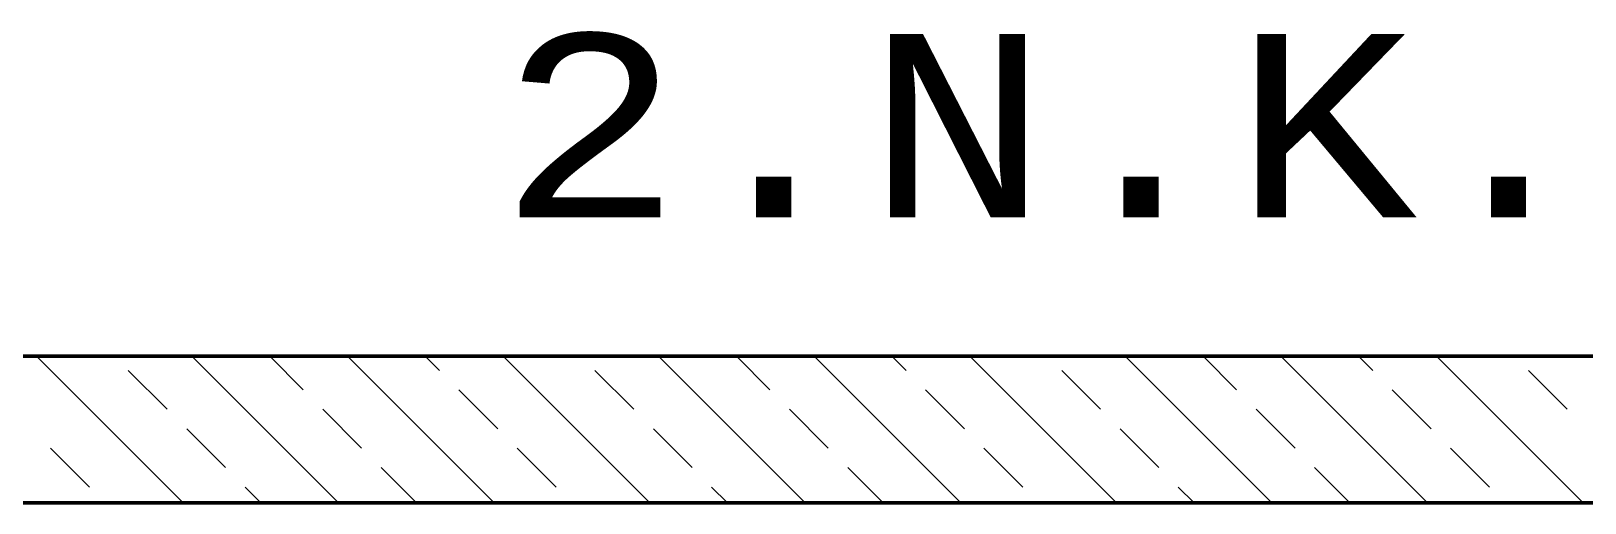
# Model space of a CAD drawing. Header units: millimetres. Extents: x 35860 to 71103, y -11298 to -8385.
# Drawn here: x 54692.7 to 54798.6, y -9923.4 to -9891.2 of the extents above; entities that cross this region are included whole.
import ezdxf
from ezdxf.enums import TextEntityAlignment as Align

# ---------------------------------------------------------------- set-up
doc = ezdxf.new("R2010")
doc.units = ezdxf.units.MM
doc.header["$MEASUREMENT"] = 0
doc.layers.get('0').update_dxf_attribs({"lineweight": 15})
doc.layers.add('03_Yazı', color=1, linetype='Continuous', lineweight=30)
doc.layers.add('07', color=3, linetype='Continuous', lineweight=70)
doc.styles.add('C', font='')
doc.styles.get('C').set_extended_font_data('Courier New Tur')

msp = doc.modelspace()

# ---------------------------------------------------------------- linework, layer by layer
for p, q in [((54703.03, -9923.42), (54693.03, -9913.42)), ((54701.94, -9917.03), (54699.29, -9914.38)), ((54713.63, -9923.42), (54703.63, -9913.42)), ((54711.22, -9915.71), (54708.94, -9913.42)), ((54724.24, -9923.42), (54714.24, -9913.42)), ((54720.5, -9914.38), (54719.54, -9913.42)), ((54734.85, -9923.42), (54724.85, -9913.42)), ((54733.76, -9917.03), (54731.11, -9914.38)), ((54745.45, -9923.42), (54735.45, -9913.42)), ((54743.04, -9915.71), (54740.76, -9913.42)), ((54756.06, -9923.42), (54746.06, -9913.42)), ((54752.32, -9914.38), (54751.36, -9913.42)), ((54766.67, -9923.42), (54756.67, -9913.42)), ((54765.58, -9917.03), (54762.93, -9914.38)), ((54777.27, -9923.42), (54767.27, -9913.42)), ((54774.86, -9915.71), (54772.58, -9913.42)), ((54787.88, -9923.42), (54777.88, -9913.42)), ((54784.14, -9914.38), (54783.18, -9913.42)), ((54798.49, -9923.42), (54788.49, -9913.42)), ((54797.4, -9917.03), (54794.75, -9914.38)), ((54724.48, -9918.36), (54721.83, -9915.71)), ((54756.3, -9918.36), (54753.65, -9915.71)), ((54788.12, -9918.36), (54785.47, -9915.71)), ((54715.2, -9919.69), (54712.55, -9917.03)), ((54747.02, -9919.69), (54744.37, -9917.03)), ((54778.84, -9919.69), (54776.19, -9917.03)), ((54705.92, -9921.01), (54703.27, -9918.36)), ((54737.74, -9921.01), (54735.09, -9918.36)), ((54769.56, -9921.01), (54766.91, -9918.36)), ((54696.64, -9922.34), (54693.99, -9919.69)), ((54728.46, -9922.34), (54725.81, -9919.69)), ((54760.28, -9922.34), (54757.63, -9919.69)), ((54792.1, -9922.34), (54789.45, -9919.69)), ((54718.94, -9923.42), (54716.53, -9921.01)), ((54750.76, -9923.42), (54748.35, -9921.01)), ((54782.58, -9923.42), (54780.17, -9921.01)), ((54708.33, -9923.42), (54707.25, -9922.34)), ((54740.15, -9923.42), (54739.06, -9922.34)), ((54771.97, -9923.42), (54770.88, -9922.34))]:
    msp.add_line(p, q)
at = {"layer": '07'}
for p, q in [((54497.08, -9913.42), (54937.08, -9913.42)), ((54812.08, -9923.42), (54522.08, -9923.42))]:
    msp.add_line(p, q, dxfattribs=at)

# ---------------------------------------------------------------- texts
at = {"layer": '03_Yazı', "style": 'C'}
msp.add_attdef('2.N.K.', text='A:10.00m2', height=12.5, dxfattribs=at).set_placement((54762.09, -9897.68), align=Align.MIDDLE_CENTER)

doc.saveas('drawing.dxf')
